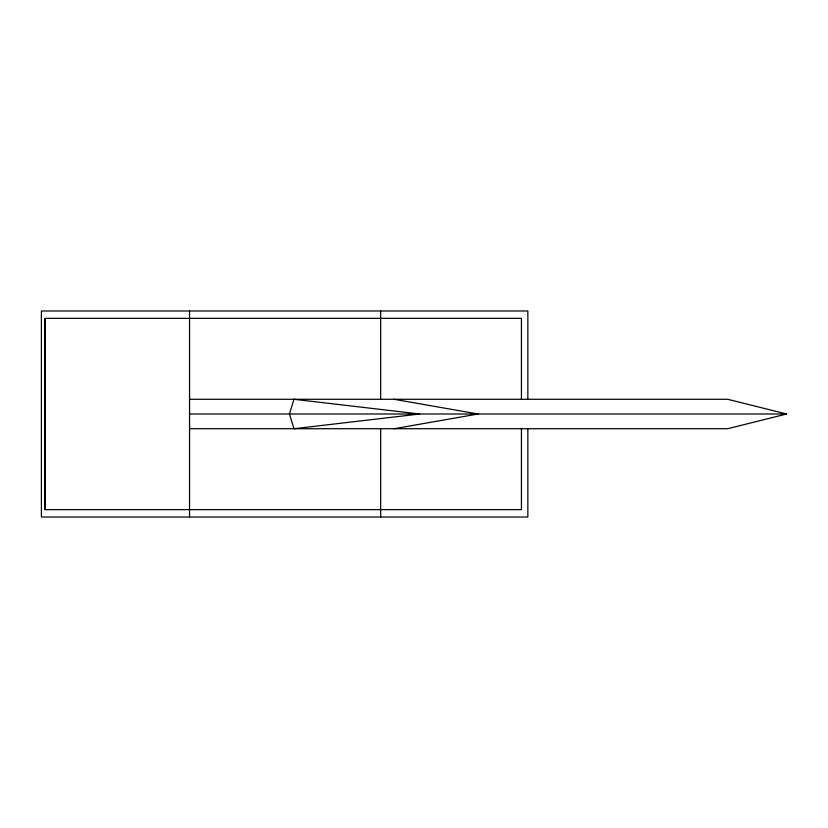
<?xml version="1.0" encoding="UTF-8"?>
<svg xmlns="http://www.w3.org/2000/svg" width="828" height="828" viewBox="0 0 828 828"><rect width="100%" height="100%" fill="white"/><g stroke="black" fill="none" stroke-linecap="round" stroke-linejoin="round"><path stroke-width="1.24" d="M189.55 399.282L727.698 399.282L786.6 414L727.698 428.718L189.55 428.718M394.056 428.718L478.139 414L394.056 399.282M189.55 414L786.6 414M527.85 399.117L527.85 310.986L41.4 310.986L41.4 517.014L527.85 517.014L527.85 428.604M521.433 399.117L521.433 318.345L45.054 318.345L45.043 509.655L521.433 509.655L521.433 428.604M380.663 310.986L380.663 399.282M380.663 428.718L380.663 517.014M189.55 310.986L189.55 517.014M44.888 318.345L44.888 509.655M293.992 399.282L289.448 414L293.992 428.718L419.692 414L293.992 399.282"/></g></svg>
